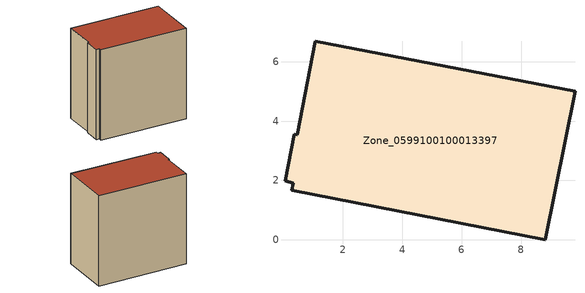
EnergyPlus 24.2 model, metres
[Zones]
Zone_0599100100013397
 floor ground (C_G): 0.46,3.54 1.06,6.69 9.81,5 8.81,0 0.28,1.68 0.33,1.9 0.05,1.98 0.36,3.56 z0
 wall outside (C_F): 8.81,0 9.81,5 1.06,6.69 0.46,3.54 0.36,3.56 0.05,1.98 0.33,1.9 0.28,1.68 8.81,0 z0:8.91
 roof outside (C_R): 0.05,1.98 0.33,1.9 0.28,1.68 8.81,0 9.81,5 1.06,6.69 0.46,3.54 0.36,3.56 z8.91
[BUILDING]
Pand.0599100100013397: North Axis=0; Terrain=City; Loads Convergence Tolerance Value=0.04; Temperature Convergence Tolerance Value=0.4; Solar Distribution=FullExterior; Maximum Number of Warmup Days=25; Minimum Number of Warmup Days=1
[Site:Location]
Rotterdam.The.Hague.AP_ZH_NLD Design_Conditions: Latitude=51.96; Longitude=4.45; Time Zone=1; Elevation=-4.5
[SITE:GROUNDTEMPERATURE:BUILDINGSURFACE]
18, 18, 18, 18, 18, 18, 18, 18, 18, 18, 18, 18
[MATERIAL] Thermal Absorptance=0.9; Solar Absorptance=0.7; Visible Absorptance=0.7
Name | Roughness | Thickness | Conductivity | Density | Specific Heat
G.TI.2015-2018 | MediumSmooth | 0.15 | 0.0428571 | 540 | 1210
F.TI.2015-2018 | Rough | 0.3 | 0.0666667 | 1920 | 840
R.TI.2015-2018 | MediumRough | 0.2 | 0.0333333 | 1500 | 1000
[CONSTRUCTION]
C_G: G.TI.2015-2018
C_F: F.TI.2015-2018
C_R: R.TI.2015-2018
[ZONE]
Zone_0599100100013397: Type=1; Multiplier=1; Ceiling Height=Autocalculate; Volume=Autocalculate; Floor Area=autocalculate; Part of Total Floor Area=Yes
[ZONEINFILTRATION:DESIGNFLOWRATE]
Infil_Zone_0599100100013397: Zone or ZoneList or Space or SpaceList=Zone_0599100100013397; Schedule=AlwaysOn; Design Flow Rate Calculation Method=Flow/Area; Flow Rate per Floor Area=0.0015; Constant Term Coefficient=1; Temperature Term Coefficient=0; Velocity Term Coefficient=0; Velocity Squared Term Coefficient=0
[HVACTEMPLATE:ZONE:IDEALLOADSAIRSYSTEM]
Zone_0599100100013397: Maximum Heating Supply Air Temperature=50; Minimum Cooling Supply Air Temperature=13; Maximum Heating Supply Air Humidity Ratio=0.0156; Minimum Cooling Supply Air Humidity Ratio=0.0077; Heating Limit=NoLimit; Cooling Limit=NoLimit; Dehumidification Control Type=ConstantSensibleHeatRatio; Cooling Sensible Heat Ratio=0.7; Dehumidification Setpoint=60; Humidification Control Type=None; Humidification Setpoint=30; Outdoor Air Method=None; Outdoor Air Flow Rate per Person=0.00944; Outdoor Air Flow Rate per Zone Floor Area=0; Outdoor Air Flow Rate per Zone=0; Demand Controlled Ventilation Type=None; Outdoor Air Economizer Type=NoEconomizer; Heat Recovery Type=None; Sensible Heat Recovery Effectiveness=0.7; Latent Heat Recovery Effectiveness=0.65
[ZONECONTROL:THERMOSTAT]
ThermostatControl_Zone_0599100100013397: Zone or ZoneList=Zone_0599100100013397; Control Type Schedule=DualSetpointControlType; Control 1=Thermostat_Zone_0599100100013397; Temperature Difference Between Cutout And Setpoint=0
[THERMOSTATSETPOINT:DUALSETPOINT]
Thermostat_Zone_0599100100013397: Heating Setpoint Temperature Schedule=HeatingSetpoint_Zone_0599100100013397; Cooling Setpoint Temperature Schedule=CoolingSetpoint_Zone_0599100100013397
[SCHEDULE:COMPACT]
HeatingSetpoint_Zone_0599100100013397: Through: 12/31, For: AllDays, Until: 24:00, 21
CoolingSetpoint_Zone_0599100100013397: Through: 12/31, For: AllDays, Until: 24:00, 24
DualSetpointControlType: Through: 12/31, For: AllDays, Until: 24:00, 4
AlwaysOn: Through: 12/31, For: AllDays, Until: 24:00, 1
